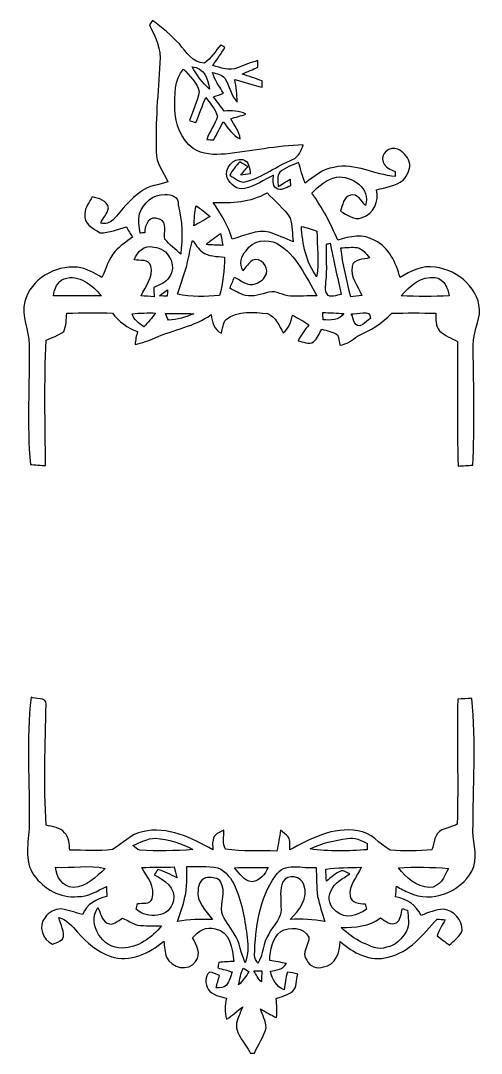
# Model space of a CAD drawing. Header units: centimetres. Extents: x -14.6 to 15.2, y -14.6 to 13.6.
# Drawn here: x -14.61 to -3.61, y -13.18 to 11.47 of the extents above; entities that cross this region are included whole.
import ezdxf

# ---------------------------------------------------------------- set-up
doc = ezdxf.new("R2010")
doc.units = ezdxf.units.CM
doc.header["$MEASUREMENT"] = 0
doc.layers.add('Layer 1', color=7, linetype='Continuous')

msp = doc.modelspace()

# ---------------------------------------------------------------- linework, layer by layer
at = {"layer": 'Layer 1', "color": 251}
for points, knots in [([(-11.46246, 11.47092), (-11.22609, 11.31252), (-11.01866, 11.11462), (-10.81758, 10.91459), (-10.81758, 10.91459), (-10.65812, 10.72656), (-10.49973, 10.45845), (-10.21891, 10.45704), (-10.21891, 10.45704), (-10.06404, 10.57769), (-9.95468, 10.74314), (-9.83086, 10.89307), (-9.83086, 10.89307), (-9.80652, 10.8772), (-9.75783, 10.8458), (-9.73349, 10.82993), (-9.73349, 10.82993), (-9.82169, 10.68141), (-9.9247, 10.54276), (-10.02242, 10.40059), (-10.02242, 10.40059), (-9.83333, 10.34838), (-9.62237, 10.2676), (-9.42763, 10.34486), (-9.42763, 10.34486), (-9.26888, 10.40518), (-9.11401, 10.47644), (-8.94786, 10.51595), (-8.94786, 10.51595), (-8.94644, 10.46304), (-8.94539, 10.41012), (-8.94398, 10.3572), (-8.94398, 10.3572), (-9.06921, 10.30605), (-9.19339, 10.25243), (-9.31651, 10.19704), (-9.31651, 10.19704), (-9.15741, 10.14342), (-8.99866, 10.08733), (-8.83991, 10.03159), (-8.83991, 10.03159), (-8.83955, 9.98185), (-8.83955, 9.93211), (-8.8392, 9.88236), (-8.8392, 9.88236), (-9.05863, 9.93599), (-9.27559, 9.99807), (-9.49113, 10.06475), (-9.49113, 10.06475), (-9.46926, 9.88624), (-9.44316, 9.70809), (-9.43504, 9.52817), (-9.43504, 9.52817), (-9.59803, 9.67952), (-9.61496, 9.91694), (-9.73384, 10.09615), (-9.73384, 10.09615), (-9.80087, 10.19034), (-9.9247, 10.20374), (-10.02665, 10.23373), (-10.02665, 10.23373), (-9.97585, 10.05099), (-9.86084, 9.89859), (-9.76418, 9.73808), (-9.76418, 9.73808), (-9.84179, 9.70492), (-9.92364, 9.68199), (-10.00266, 9.65376), (-10.00266, 9.65376), (-9.91905, 9.53982), (-9.83439, 9.42657), (-9.75078, 9.31227), (-9.75078, 9.31227), (-9.57509, 9.31862), (-9.38706, 9.33168), (-9.22902, 9.2389), (-9.22902, 9.2389), (-9.34861, 9.19797), (-9.47032, 9.16446), (-9.59203, 9.12989), (-9.59203, 9.12989), (-9.50666, 8.97361), (-9.38953, 8.82826), (-9.36343, 8.64658), (-9.36343, 8.64658), (-9.54299, 8.7316), (-9.64847, 8.90693), (-9.77477, 9.05228), (-9.77477, 9.05228), (-9.85167, 8.91081), (-9.9247, 8.76759), (-9.99843, 8.62471), (-9.99843, 8.62471), (-10.05381, 8.62753), (-10.1092, 8.63036), (-10.16459, 8.63318), (-10.16459, 8.63318), (-10.10073, 8.82826), (-9.96139, 8.99089), (-9.90741, 9.18774), (-9.90741, 9.18774), (-9.95504, 9.36061), (-10.0898, 9.49254), (-10.18716, 9.6393), (-10.18716, 9.6393), (-10.26971, 9.44069), (-10.34203, 9.23819), (-10.42458, 9.03993), (-10.42458, 9.03993), (-10.47574, 9.05475), (-10.52689, 9.06992), (-10.57769, 9.08473), (-10.57769, 9.08473), (-10.50184, 9.31827), (-10.38825, 9.54229), (-10.3445, 9.78394), (-10.3445, 9.78394), (-10.3946, 9.99702), (-10.58016, 10.15189), (-10.71633, 10.31557), (-10.71633, 10.31557), (-10.94881, 10.06087), (-10.92306, 9.68551), (-10.92235, 9.36519), (-10.92235, 9.36519), (-10.92694, 9.00853), (-10.77454, 8.63988), (-10.48844, 8.41939), (-10.48844, 8.41939), (-10.27007, 8.26629), (-9.98044, 8.2677), (-9.72538, 8.2871), (-9.72538, 8.2871), (-9.10519, 8.35448), (-8.49207, 8.48995), (-7.86659, 8.50406), (-7.86659, 8.50406), (-7.90504, 8.36577), (-7.97666, 8.21972), (-8.11459, 8.15763), (-8.11459, 8.15763), (-8.49595, 8.00806), (-8.82403, 7.73889), (-9.22232, 7.63023), (-9.22232, 7.63023), (-9.37366, 7.57379), (-9.49325, 7.72195), (-9.61672, 7.78087), (-9.61672, 7.78087), (-9.55075, 7.8994), (-9.46856, 8.00806), (-9.37295, 8.10472), (-9.37295, 8.10472), (-9.31157, 8.06309), (-9.24983, 8.02146), (-9.18774, 7.98019), (-9.18774, 7.98019), (-9.24348, 7.91598), (-9.29958, 7.85177), (-9.35143, 7.78439), (-9.35143, 7.78439), (-9.27629, 7.79392), (-9.2015, 7.8045), (-9.12636, 7.81544), (-9.12636, 7.81544), (-9.14047, 7.94385), (-9.15388, 8.12024), (-9.30698, 8.15657), (-9.30698, 8.15657), (-9.53629, 8.20279), (-9.75607, 7.94314), (-9.67352, 7.71913), (-9.67352, 7.71913), (-9.59944, 7.5692), (-9.44845, 7.41468), (-9.26042, 7.46795), (-9.26042, 7.46795), (-9.01065, 7.51276), (-8.79687, 7.67009), (-8.57568, 7.78369), (-8.57568, 7.78369), (-8.56686, 7.68032), (-8.6106, 7.54062), (-8.50971, 7.47007), (-8.50971, 7.47007), (-8.39858, 7.39175), (-8.27299, 7.48947), (-8.16504, 7.52651), (-8.16504, 7.52651), (-8.16857, 7.58084), (-8.1721, 7.63482), (-8.17527, 7.68879), (-8.17527, 7.68879), (-8.27088, 7.62917), (-8.36366, 7.56461), (-8.46173, 7.50923), (-8.46173, 7.50923), (-8.46526, 7.62388), (-8.49242, 7.75688), (-8.4201, 7.85601), (-8.4201, 7.85601), (-8.28816, 7.96008), (-8.12906, 8.02675), (-7.97278, 8.08672), (-7.97278, 8.08672), (-7.92374, 7.92268), (-7.87859, 7.75652), (-7.82003, 7.59531), (-7.82003, 7.59531), (-7.60659, 7.74665), (-7.39634, 7.93327), (-7.12823, 7.96996), (-7.12823, 7.96996), (-6.62164, 8.08531), (-6.16056, 7.78581), (-5.66491, 7.75335), (-5.66491, 7.75335), (-5.66561, 7.78334), (-5.66702, 7.8426), (-5.66773, 7.87224), (-5.66773, 7.87224), (-5.77779, 7.92162), (-5.91644, 7.96114), (-5.95101, 8.09378), (-5.95101, 8.09378), (-6.05049, 8.29063), (-5.78379, 8.48395), (-5.60211, 8.40387), (-5.60211, 8.40387), (-5.48005, 8.34355), (-5.37386, 8.23419), (-5.33435, 8.10154), (-5.33435, 8.10154), (-5.28179, 7.94385), (-5.3848, 7.78334), (-5.47511, 7.66233), (-5.47511, 7.66233), (-5.6582, 7.52122), (-5.89456, 7.49794), (-6.11011, 7.43338), (-6.11011, 7.43338), (-6.05084, 7.16668), (-6.18067, 6.85588), (-6.45407, 6.77263), (-6.45407, 6.77263), (-6.65304, 6.69255), (-6.81637, 6.8393), (-6.97477, 6.9275), (-6.97477, 6.9275), (-6.91938, 7.05414), (-6.90774, 7.27216), (-6.73488, 7.30462), (-6.73488, 7.30462), (-6.56625, 7.35612), (-6.477, 7.15821), (-6.37822, 7.06049), (-6.37822, 7.06049), (-6.23394, 7.4616), (-6.70948, 7.7791), (-7.06896, 7.73642), (-7.06896, 7.73642), (-7.30356, 7.68456), (-7.49229, 7.52193), (-7.65634, 7.35542), (-7.65634, 7.35542), (-7.40728, 7.00617), (-7.20619, 6.62587), (-7.03827, 6.23182), (-7.03827, 6.23182), (-6.75499, 6.32425), (-6.42514, 6.38951), (-6.15738, 6.223), (-6.15738, 6.223), (-5.80743, 6.05931), (-5.65185, 5.68713), (-5.54955, 5.33964), (-5.54955, 5.33964), (-5.29414, 5.49028), (-5.02144, 5.64233), (-4.70958, 5.58765), (-4.70958, 5.58765), (-4.16454, 5.51639), (-3.61209, 5.0546), (-3.65901, 4.46511), (-3.65901, 4.46511), (-3.71299, 4.18888), (-3.81953, 3.91724), (-3.80541, 3.63079), (-3.80541, 3.63079), (-3.7973, 2.70792), (-3.7652, 1.78364), (-3.81847, 0.86148), (-3.81847, 0.86148), (-3.93453, 0.85478), (-4.05095, 0.84878), (-4.16736, 0.84102), (-4.16736, 0.84102), (-4.19594, 1.83303), (-4.1716, 2.82504), (-4.18289, 3.81706), (-4.18289, 3.81706), (-4.33282, 3.8862), (-4.48345, 3.96169), (-4.61081, 4.06753), (-4.61081, 4.06753), (-4.70464, 4.18465), (-4.69583, 4.34446), (-4.70041, 4.48628), (-4.70041, 4.48628), (-5.05001, 4.49721), (-5.39926, 4.49721), (-5.74851, 4.48804), (-5.74851, 4.48804), (-5.98099, 4.25132), (-6.26075, 4.07), (-6.56625, 3.94335), (-6.56625, 3.94335), (-6.69149, 3.84387), (-6.82202, 3.74333), (-6.98747, 3.72816), (-6.98747, 3.72816), (-7.00546, 3.80859), (-7.01181, 3.89255), (-7.04391, 3.96875), (-7.04391, 3.96875), (-7.15574, 4.0453), (-7.29403, 4.06823), (-7.42139, 4.10845), (-7.42139, 4.10845), (-7.48206, 4.00544), (-7.52616, 3.88726), (-7.61683, 3.80577), (-7.61683, 3.80577), (-7.72866, 3.72639), (-7.8673, 3.81176), (-7.98513, 3.83152), (-7.98513, 3.83152), (-7.91104, 3.96593), (-7.81861, 4.08869), (-7.72971, 4.21323), (-7.72971, 4.21323), (-7.85848, 4.29295), (-7.98513, 4.3748), (-8.12094, 4.44183), (-8.12094, 4.44183), (-8.14246, 4.27778), (-8.21373, 4.12362), (-8.34108, 4.01779), (-8.34108, 4.01779), (-8.43739, 4.18606), (-8.51359, 4.40796), (-8.71255, 4.47887), (-8.71255, 4.47887), (-9.04064, 4.51167), (-9.42622, 4.56036), (-9.70386, 4.34199), (-9.70386, 4.34199), (-9.78182, 4.24991), (-9.78182, 4.11939), (-9.81675, 4.00861), (-9.81675, 4.00861), (-9.98008, 4.10069), (-10.04782, 4.27496), (-10.05734, 4.45699), (-10.05734, 4.45699), (-10.45598, 4.16983), (-10.95234, 4.09857), (-11.39366, 3.90243), (-11.39366, 3.90243), (-11.54359, 3.82517), (-11.7094, 3.78742), (-11.87168, 3.74509), (-11.87168, 3.74509), (-11.86956, 3.84916), (-11.84451, 3.95041), (-11.81559, 4.04954), (-11.81559, 4.04954), (-12.05336, 4.13879), (-12.26256, 4.28731), (-12.4139, 4.49157), (-12.4139, 4.49157), (-12.77726, 4.49792), (-13.14097, 4.49792), (-13.50469, 4.48804), (-13.50469, 4.48804), (-13.51915, 4.34128), (-13.50963, 4.18606), (-13.57877, 4.0513), (-13.57877, 4.0513), (-13.70189, 3.95499), (-13.85323, 3.90878), (-13.99469, 3.84669), (-13.99469, 3.84669), (-14.04761, 2.84903), (-14.01868, 1.84926), (-14.01304, 0.8509), (-14.01304, 0.8509), (-14.10335, 0.8576), (-14.28397, 0.87136), (-14.37428, 0.87806), (-14.37428, 0.87806), (-14.46283, 1.82668), (-14.3891, 2.78483), (-14.40321, 3.73698), (-14.40321, 3.73698), (-14.39933, 4.08552), (-14.60535, 4.41643), (-14.50481, 4.7685), (-14.50481, 4.7685), (-14.36617, 5.30331), (-13.78232, 5.63139), (-13.25139, 5.58624), (-13.25139, 5.58624), (-13.03479, 5.56189), (-12.84817, 5.44689), (-12.66613, 5.33682), (-12.66613, 5.33682), (-12.57018, 5.55096), (-12.50174, 5.78273), (-12.35357, 5.96829), (-12.35357, 5.96829), (-12.22834, 6.09494), (-12.07911, 6.19407), (-11.93835, 6.30202), (-11.93835, 6.30202), (-11.98598, 6.38457), (-12.03431, 6.46677), (-12.08405, 6.54791), (-12.08405, 6.54791), (-12.28937, 6.48652), (-12.49433, 6.41315), (-12.71023, 6.40433), (-12.71023, 6.40433), (-12.87392, 6.50381), (-13.11451, 6.62517), (-13.07183, 6.86329), (-13.07183, 6.86329), (-13.07747, 7.01569), (-12.95894, 7.13387), (-12.89756, 7.26334), (-12.89756, 7.26334), (-12.75115, 7.23371), (-12.53631, 7.18079), (-12.51126, 6.99982), (-12.51126, 6.99982), (-12.53173, 6.86364), (-12.64567, 6.76628), (-12.69436, 6.64034), (-12.69436, 6.64034), (-12.58852, 6.60576), (-12.47493, 6.63857), (-12.40014, 6.71936), (-12.40014, 6.71936), (-12.18353, 6.94937), (-11.99938, 7.21748), (-11.72986, 7.39069), (-11.72986, 7.39069), (-11.54924, 7.54697), (-11.30053, 7.53957), (-11.09063, 7.62776), (-11.09063, 7.62776), (-11.19646, 7.86095), (-11.3859, 8.07014), (-11.36968, 8.34319), (-11.36968, 8.34319), (-11.39613, 9.05051), (-11.32487, 9.75642), (-11.28289, 10.46198), (-11.28289, 10.46198), (-11.24268, 10.78583), (-11.39578, 11.08639), (-11.53089, 11.37003), (-11.53089, 11.37003), (-11.51396, 11.39507), (-11.47939, 11.44552), (-11.46246, 11.47092), (-11.46246, 11.47092), (-11.46246, 11.47092), (-11.46246, 11.47092), (-11.46246, 11.47092)], [0, 0, 0, 0, 0.00826446, 0.00826446, 0.00826446, 0.00826446, 0.01652893, 0.01652893, 0.01652893, 0.01652893, 0.02479339, 0.02479339, 0.02479339, 0.02479339, 0.03305785, 0.03305785, 0.03305785, 0.03305785, 0.04132231, 0.04132231, 0.04132231, 0.04132231, 0.04958678, 0.04958678, 0.04958678, 0.04958678, 0.05785124, 0.05785124, 0.05785124, 0.05785124, 0.0661157, 0.0661157, 0.0661157, 0.0661157, 0.07438017, 0.07438017, 0.07438017, 0.07438017, 0.08264463, 0.08264463, 0.08264463, 0.08264463, 0.09090909, 0.09090909, 0.09090909, 0.09090909, 0.09917355, 0.09917355, 0.09917355, 0.09917355, 0.10743802, 0.10743802, 0.10743802, 0.10743802, 0.11570248, 0.11570248, 0.11570248, 0.11570248, 0.12396694, 0.12396694, 0.12396694, 0.12396694, 0.1322314, 0.1322314, 0.1322314, 0.1322314, 0.14049587, 0.14049587, 0.14049587, 0.14049587, 0.14876033, 0.14876033, 0.14876033, 0.14876033, 0.15702479, 0.15702479, 0.15702479, 0.15702479, 0.16528926, 0.16528926, 0.16528926, 0.16528926, 0.17355372, 0.17355372, 0.17355372, 0.17355372, 0.18181818, 0.18181818, 0.18181818, 0.18181818, 0.19008264, 0.19008264, 0.19008264, 0.19008264, 0.19834711, 0.19834711, 0.19834711, 0.19834711, 0.20661157, 0.20661157, 0.20661157, 0.20661157, 0.21487603, 0.21487603, 0.21487603, 0.21487603, 0.2231405, 0.2231405, 0.2231405, 0.2231405, 0.23140496, 0.23140496, 0.23140496, 0.23140496, 0.23966942, 0.23966942, 0.23966942, 0.23966942, 0.24793388, 0.24793388, 0.24793388, 0.24793388, 0.25619835, 0.25619835, 0.25619835, 0.25619835, 0.26446281, 0.26446281, 0.26446281, 0.26446281, 0.27272727, 0.27272727, 0.27272727, 0.27272727, 0.28099174, 0.28099174, 0.28099174, 0.28099174, 0.2892562, 0.2892562, 0.2892562, 0.2892562, 0.29752066, 0.29752066, 0.29752066, 0.29752066, 0.30578512, 0.30578512, 0.30578512, 0.30578512, 0.31404959, 0.31404959, 0.31404959, 0.31404959, 0.32231405, 0.32231405, 0.32231405, 0.32231405, 0.33057851, 0.33057851, 0.33057851, 0.33057851, 0.33884298, 0.33884298, 0.33884298, 0.33884298, 0.34710744, 0.34710744, 0.34710744, 0.34710744, 0.3553719, 0.3553719, 0.3553719, 0.3553719, 0.36363636, 0.36363636, 0.36363636, 0.36363636, 0.37190083, 0.37190083, 0.37190083, 0.37190083, 0.38016529, 0.38016529, 0.38016529, 0.38016529, 0.38842975, 0.38842975, 0.38842975, 0.38842975, 0.39669421, 0.39669421, 0.39669421, 0.39669421, 0.40495868, 0.40495868, 0.40495868, 0.40495868, 0.41322314, 0.41322314, 0.41322314, 0.41322314, 0.4214876, 0.4214876, 0.4214876, 0.4214876, 0.42975207, 0.42975207, 0.42975207, 0.42975207, 0.43801653, 0.43801653, 0.43801653, 0.43801653, 0.44628099, 0.44628099, 0.44628099, 0.44628099, 0.45454545, 0.45454545, 0.45454545, 0.45454545, 0.46280992, 0.46280992, 0.46280992, 0.46280992, 0.47107438, 0.47107438, 0.47107438, 0.47107438, 0.47933884, 0.47933884, 0.47933884, 0.47933884, 0.48760331, 0.48760331, 0.48760331, 0.48760331, 0.49586777, 0.49586777, 0.49586777, 0.49586777, 0.50413223, 0.50413223, 0.50413223, 0.50413223, 0.51239669, 0.51239669, 0.51239669, 0.51239669, 0.52066116, 0.52066116, 0.52066116, 0.52066116, 0.52892562, 0.52892562, 0.52892562, 0.52892562, 0.53719008, 0.53719008, 0.53719008, 0.53719008, 0.54545455, 0.54545455, 0.54545455, 0.54545455, 0.55371901, 0.55371901, 0.55371901, 0.55371901, 0.56198347, 0.56198347, 0.56198347, 0.56198347, 0.57024793, 0.57024793, 0.57024793, 0.57024793, 0.5785124, 0.5785124, 0.5785124, 0.5785124, 0.58677686, 0.58677686, 0.58677686, 0.58677686, 0.59504132, 0.59504132, 0.59504132, 0.59504132, 0.60330579, 0.60330579, 0.60330579, 0.60330579, 0.61157025, 0.61157025, 0.61157025, 0.61157025, 0.61983471, 0.61983471, 0.61983471, 0.61983471, 0.62809917, 0.62809917, 0.62809917, 0.62809917, 0.63636364, 0.63636364, 0.63636364, 0.63636364, 0.6446281, 0.6446281, 0.6446281, 0.6446281, 0.65289256, 0.65289256, 0.65289256, 0.65289256, 0.66115702, 0.66115702, 0.66115702, 0.66115702, 0.66942149, 0.66942149, 0.66942149, 0.66942149, 0.67768595, 0.67768595, 0.67768595, 0.67768595, 0.68595041, 0.68595041, 0.68595041, 0.68595041, 0.69421488, 0.69421488, 0.69421488, 0.69421488, 0.70247934, 0.70247934, 0.70247934, 0.70247934, 0.7107438, 0.7107438, 0.7107438, 0.7107438, 0.71900826, 0.71900826, 0.71900826, 0.71900826, 0.72727273, 0.72727273, 0.72727273, 0.72727273, 0.73553719, 0.73553719, 0.73553719, 0.73553719, 0.74380165, 0.74380165, 0.74380165, 0.74380165, 0.75206612, 0.75206612, 0.75206612, 0.75206612, 0.76033058, 0.76033058, 0.76033058, 0.76033058, 0.76859504, 0.76859504, 0.76859504, 0.76859504, 0.7768595, 0.7768595, 0.7768595, 0.7768595, 0.78512397, 0.78512397, 0.78512397, 0.78512397, 0.79338843, 0.79338843, 0.79338843, 0.79338843, 0.80165289, 0.80165289, 0.80165289, 0.80165289, 0.80991736, 0.80991736, 0.80991736, 0.80991736, 0.81818182, 0.81818182, 0.81818182, 0.81818182, 0.82644628, 0.82644628, 0.82644628, 0.82644628, 0.83471074, 0.83471074, 0.83471074, 0.83471074, 0.84297521, 0.84297521, 0.84297521, 0.84297521, 0.85123967, 0.85123967, 0.85123967, 0.85123967, 0.85950413, 0.85950413, 0.85950413, 0.85950413, 0.8677686, 0.8677686, 0.8677686, 0.8677686, 0.87603306, 0.87603306, 0.87603306, 0.87603306, 0.88429752, 0.88429752, 0.88429752, 0.88429752, 0.89256198, 0.89256198, 0.89256198, 0.89256198, 0.90082645, 0.90082645, 0.90082645, 0.90082645, 0.90909091, 0.90909091, 0.90909091, 0.90909091, 0.91735537, 0.91735537, 0.91735537, 0.91735537, 0.92561983, 0.92561983, 0.92561983, 0.92561983, 0.9338843, 0.9338843, 0.9338843, 0.9338843, 0.94214876, 0.94214876, 0.94214876, 0.94214876, 0.95041322, 0.95041322, 0.95041322, 0.95041322, 0.95867769, 0.95867769, 0.95867769, 0.95867769, 0.96694215, 0.96694215, 0.96694215, 0.96694215, 0.97520661, 0.97520661, 0.97520661, 0.97520661, 0.98347107, 0.98347107, 0.98347107, 0.98347107, 1, 1, 1, 1]), ([(-10.51384, 10.36884), (-10.40483, 10.17199), (-10.26724, 9.9889), (-10.09897, 9.83862), (-10.09897, 9.83862), (-10.12437, 10.08062), (-10.23303, 10.35826), (-10.51384, 10.36884), (-10.51384, 10.36884), (-10.51384, 10.36884), (-10.51384, 10.36884), (-10.51384, 10.36884)], [0, 0, 0, 0, 0.25, 0.25, 0.25, 0.25, 0.5, 0.5, 0.5, 0.5, 1, 1, 1, 1]), ([(-11.76549, 6.86188), (-11.81594, 6.70877), (-11.7729, 6.55144), (-11.75068, 6.39798), (-11.75068, 6.39798), (-11.72386, 6.40045), (-11.67059, 6.40609), (-11.64414, 6.40856), (-11.64414, 6.40856), (-11.64625, 6.60012), (-11.53372, 6.84459), (-11.29418, 6.73453), (-11.29418, 6.73453), (-11.08357, 6.66291), (-11.20669, 6.41597), (-11.16401, 6.25299), (-11.16401, 6.25299), (-11.05147, 6.11964), (-10.90965, 6.01521), (-10.78442, 5.89386), (-10.78442, 5.89386), (-10.7442, 6.28756), (-10.74279, 6.68972), (-10.84651, 7.07461), (-10.84651, 7.07461), (-10.82216, 7.26475), (-11.01654, 7.3339), (-11.16401, 7.32014), (-11.16401, 7.32014), (-11.44411, 7.33637), (-11.68471, 7.11447), (-11.76549, 6.86188), (-11.76549, 6.86188), (-11.76549, 6.86188), (-11.76549, 6.86188), (-11.76549, 6.86188)], [0, 0, 0, 0, 0.1, 0.1, 0.1, 0.1, 0.2, 0.2, 0.2, 0.2, 0.3, 0.3, 0.3, 0.3, 0.4, 0.4, 0.4, 0.4, 0.5, 0.5, 0.5, 0.5, 0.6, 0.6, 0.6, 0.6, 0.7, 0.7, 0.7, 0.7, 0.8, 0.8, 0.8, 0.8, 1, 1, 1, 1]), ([(-10.0143, 7.12752), (-9.82416, 6.85729), (-9.64847, 6.57578), (-9.55675, 6.25475), (-9.55675, 6.25475), (-9.26641, 6.33412), (-8.98349, 6.49358), (-8.67304, 6.41914), (-8.67304, 6.41914), (-8.4776, 6.36058), (-8.29275, 6.27345), (-8.10472, 6.19584), (-8.10472, 6.19584), (-8.11742, 6.38457), (-8.12941, 6.57613), (-8.17104, 6.75957), (-8.17104, 6.75957), (-8.31744, 6.99135), (-8.5411, 7.1628), (-8.72666, 7.36177), (-8.72666, 7.36177), (-9.11296, 7.13281), (-9.57721, 7.12399), (-10.0143, 7.12752), (-10.0143, 7.12752), (-10.0143, 7.12752), (-10.0143, 7.12752), (-10.0143, 7.12752)], [0, 0, 0, 0, 0.125, 0.125, 0.125, 0.125, 0.25, 0.25, 0.25, 0.25, 0.375, 0.375, 0.375, 0.375, 0.5, 0.5, 0.5, 0.5, 0.625, 0.625, 0.625, 0.625, 0.75, 0.75, 0.75, 0.75, 1, 1, 1, 1]), ([(-10.47186, 6.57049), (-10.34274, 6.64633), (-10.21292, 6.72112), (-10.08415, 6.79767), (-10.08415, 6.79767), (-10.19246, 6.88763), (-10.30605, 6.97265), (-10.42035, 7.0545), (-10.42035, 7.0545), (-10.4588, 6.89645), (-10.45386, 6.73206), (-10.47186, 6.57049), (-10.47186, 6.57049), (-10.47186, 6.57049), (-10.47186, 6.57049), (-10.47186, 6.57049)], [0, 0, 0, 0, 0.2, 0.2, 0.2, 0.2, 0.4, 0.4, 0.4, 0.4, 0.6, 0.6, 0.6, 0.6, 1, 1, 1, 1]), ([(-7.90575, 6.56026), (-7.88176, 6.14257), (-7.79251, 5.70406), (-7.54239, 5.35975), (-7.54239, 5.35975), (-7.48206, 5.71888), (-7.53004, 6.08365), (-7.53569, 6.44454), (-7.53569, 6.44454), (-7.65669, 6.49005), (-7.77981, 6.53062), (-7.90575, 6.56026), (-7.90575, 6.56026), (-7.90575, 6.56026), (-7.90575, 6.56026), (-7.90575, 6.56026)], [0, 0, 0, 0, 0.2, 0.2, 0.2, 0.2, 0.4, 0.4, 0.4, 0.4, 0.6, 0.6, 0.6, 0.6, 1, 1, 1, 1]), ([(-10.62038, 5.71782), (-10.67364, 5.45183), (-10.78936, 5.20453), (-10.86379, 4.94453), (-10.86379, 4.94453), (-10.53571, 4.86692), (-10.19351, 4.88632), (-9.85943, 4.91173), (-9.85943, 4.91173), (-9.78006, 5.20841), (-9.73914, 5.51462), (-9.74478, 5.8226), (-9.74478, 5.8226), (-9.92505, 5.84835), (-10.12119, 5.84129), (-10.27571, 5.95277), (-10.27571, 5.95277), (-10.37096, 6.02615), (-10.4334, 6.13022), (-10.50114, 6.22723), (-10.50114, 6.22723), (-10.55829, 6.06178), (-10.5791, 5.88751), (-10.62038, 5.71782), (-10.62038, 5.71782), (-10.62038, 5.71782), (-10.62038, 5.71782), (-10.62038, 5.71782)], [0, 0, 0, 0, 0.125, 0.125, 0.125, 0.125, 0.25, 0.25, 0.25, 0.25, 0.375, 0.375, 0.375, 0.375, 0.5, 0.5, 0.5, 0.5, 0.625, 0.625, 0.625, 0.625, 0.75, 0.75, 0.75, 0.75, 1, 1, 1, 1]), ([(-10.17693, 6.12916), (-10.0457, 6.11434), (-9.91341, 6.11188), (-9.78112, 6.10835), (-9.78112, 6.10835), (-9.7984, 6.20148), (-9.81745, 6.29426), (-9.83686, 6.38704), (-9.83686, 6.38704), (-9.9568, 6.31014), (-10.07604, 6.23041), (-10.17693, 6.12916), (-10.17693, 6.12916), (-10.17693, 6.12916), (-10.17693, 6.12916), (-10.17693, 6.12916)], [0, 0, 0, 0, 0.2, 0.2, 0.2, 0.2, 0.4, 0.4, 0.4, 0.4, 0.6, 0.6, 0.6, 0.6, 1, 1, 1, 1]), ([(-9.22373, 5.97853), (-9.36343, 5.85294), (-9.37613, 5.66314), (-9.30734, 5.50016), (-9.30734, 5.50016), (-9.23008, 5.58729), (-9.16658, 5.69031), (-9.06851, 5.75663), (-9.06851, 5.75663), (-8.8713, 5.82366), (-8.69527, 5.61164), (-8.74183, 5.42713), (-8.74183, 5.42713), (-8.78381, 5.31213), (-8.88965, 5.22499), (-9.00606, 5.19077), (-9.00606, 5.19077), (-9.18774, 5.12304), (-9.34755, 5.27403), (-9.50454, 5.34529), (-9.50454, 5.34529), (-9.54123, 5.25921), (-9.57792, 5.17349), (-9.61566, 5.08811), (-9.61566, 5.08811), (-9.49431, 5.02532), (-9.37507, 4.95476), (-9.24384, 4.91349), (-9.24384, 4.91349), (-9.05298, 4.86939), (-8.86284, 4.94101), (-8.68221, 4.99463), (-8.68221, 4.99463), (-8.49983, 5.02955), (-8.34425, 4.90255), (-8.16681, 4.89726), (-8.16681, 4.89726), (-7.95761, 4.89338), (-7.74771, 4.90255), (-7.53851, 4.90538), (-7.53851, 4.90538), (-7.8038, 5.35376), (-8.01758, 5.87481), (-8.48572, 6.15456), (-8.48572, 6.15456), (-8.73054, 6.26851), (-9.07874, 6.23288), (-9.22373, 5.97853), (-9.22373, 5.97853), (-9.22373, 5.97853), (-9.22373, 5.97853), (-9.22373, 5.97853)], [0, 0, 0, 0, 0.07142857, 0.07142857, 0.07142857, 0.07142857, 0.14285714, 0.14285714, 0.14285714, 0.14285714, 0.21428571, 0.21428571, 0.21428571, 0.21428571, 0.28571429, 0.28571429, 0.28571429, 0.28571429, 0.35714286, 0.35714286, 0.35714286, 0.35714286, 0.42857143, 0.42857143, 0.42857143, 0.42857143, 0.5, 0.5, 0.5, 0.5, 0.57142857, 0.57142857, 0.57142857, 0.57142857, 0.64285714, 0.64285714, 0.64285714, 0.64285714, 0.71428571, 0.71428571, 0.71428571, 0.71428571, 0.78571429, 0.78571429, 0.78571429, 0.78571429, 0.85714286, 0.85714286, 0.85714286, 0.85714286, 1, 1, 1, 1]), ([(-11.89778, 5.76192), (-11.75632, 5.74005), (-11.55383, 5.78379), (-11.49562, 5.61446), (-11.49562, 5.61446), (-11.43212, 5.34776), (-11.62932, 5.13009), (-11.73339, 4.90467), (-11.73339, 4.90467), (-11.62826, 4.89373), (-11.52384, 4.88879), (-11.41801, 4.87962), (-11.41801, 4.87962), (-11.42189, 4.95406), (-11.42577, 5.02849), (-11.42929, 5.10223), (-11.42929, 5.10223), (-11.29736, 5.16573), (-11.13825, 5.20947), (-11.06029, 5.34529), (-11.06029, 5.34529), (-10.85921, 5.62292), (-11.09133, 6.05755), (-11.42683, 6.06637), (-11.42683, 6.06637), (-11.65154, 6.1281), (-11.83287, 5.95877), (-11.89778, 5.76192), (-11.89778, 5.76192), (-11.89778, 5.76192), (-11.89778, 5.76192), (-11.89778, 5.76192)], [0, 0, 0, 0, 0.11111111, 0.11111111, 0.11111111, 0.11111111, 0.22222222, 0.22222222, 0.22222222, 0.22222222, 0.33333333, 0.33333333, 0.33333333, 0.33333333, 0.44444444, 0.44444444, 0.44444444, 0.44444444, 0.55555556, 0.55555556, 0.55555556, 0.55555556, 0.66666667, 0.66666667, 0.66666667, 0.66666667, 0.77777778, 0.77777778, 0.77777778, 0.77777778, 1, 1, 1, 1]), ([(-7.31026, 6.13798), (-7.31308, 5.83812), (-7.28592, 5.53649), (-7.31979, 5.23699), (-7.31979, 5.23699), (-7.31591, 5.1495), (-7.36, 5.02885), (-7.29439, 4.94877), (-7.29439, 4.94877), (-7.22207, 4.8327), (-7.06861, 4.93148), (-6.95643, 4.93466), (-6.95643, 4.93466), (-7.0425, 5.34282), (-7.14022, 5.74851), (-7.22171, 6.15738), (-7.22171, 6.15738), (-7.24394, 6.15244), (-7.28839, 6.14292), (-7.31026, 6.13798), (-7.31026, 6.13798), (-7.31026, 6.13798), (-7.31026, 6.13798), (-7.31026, 6.13798)], [0, 0, 0, 0, 0.14285714, 0.14285714, 0.14285714, 0.14285714, 0.28571429, 0.28571429, 0.28571429, 0.28571429, 0.42857143, 0.42857143, 0.42857143, 0.42857143, 0.57142857, 0.57142857, 0.57142857, 0.57142857, 0.71428571, 0.71428571, 0.71428571, 0.71428571, 1, 1, 1, 1]), ([(-6.96348, 6.04555), (-6.91938, 5.6515), (-6.82449, 5.26556), (-6.72783, 4.88174), (-6.72783, 4.88174), (-6.66221, 4.8895), (-6.53098, 4.90502), (-6.46501, 4.91278), (-6.46501, 4.91278), (-6.55391, 5.13927), (-6.74546, 5.34564), (-6.69819, 5.60352), (-6.69819, 5.60352), (-6.66009, 5.7912), (-6.41491, 5.76933), (-6.28015, 5.81131), (-6.28015, 5.81131), (-6.36023, 5.90938), (-6.44172, 6.02721), (-6.57472, 6.05296), (-6.57472, 6.05296), (-6.70384, 6.07236), (-6.83472, 6.05437), (-6.96348, 6.04555), (-6.96348, 6.04555), (-6.96348, 6.04555), (-6.96348, 6.04555), (-6.96348, 6.04555)], [0, 0, 0, 0, 0.125, 0.125, 0.125, 0.125, 0.25, 0.25, 0.25, 0.25, 0.375, 0.375, 0.375, 0.375, 0.5, 0.5, 0.5, 0.5, 0.625, 0.625, 0.625, 0.625, 0.75, 0.75, 0.75, 0.75, 1, 1, 1, 1]), ([(-13.56501, 5.31001), (-13.73329, 5.24898), (-13.79714, 5.06871), (-13.82324, 4.90714), (-13.82324, 4.90714), (-13.44224, 4.9022), (-13.06089, 4.89867), (-12.67989, 4.90714), (-12.67989, 4.90714), (-12.89262, 5.15479), (-13.21435, 5.42996), (-13.56501, 5.31001), (-13.56501, 5.31001), (-13.56501, 5.31001), (-13.56501, 5.31001), (-13.56501, 5.31001)], [0, 0, 0, 0, 0.2, 0.2, 0.2, 0.2, 0.4, 0.4, 0.4, 0.4, 0.6, 0.6, 0.6, 0.6, 1, 1, 1, 1]), ([(-5.52379, 4.90538), (-5.14385, 4.88562), (-4.76285, 4.88491), (-4.38221, 4.90044), (-4.38221, 4.90044), (-4.39738, 5.09023), (-4.50956, 5.30507), (-4.71064, 5.34388), (-4.71064, 5.34388), (-5.04437, 5.37704), (-5.32271, 5.14421), (-5.52379, 4.90538), (-5.52379, 4.90538), (-5.52379, 4.90538), (-5.52379, 4.90538), (-5.52379, 4.90538)], [0, 0, 0, 0, 0.2, 0.2, 0.2, 0.2, 0.4, 0.4, 0.4, 0.4, 0.6, 0.6, 0.6, 0.6, 1, 1, 1, 1]), ([(-11.29383, 4.90291), (-11.23139, 4.89938), (-11.16894, 4.8955), (-11.10615, 4.89268), (-11.10615, 4.89268), (-11.10544, 4.94418), (-11.10474, 4.99533), (-11.10403, 5.04649), (-11.10403, 5.04649), (-11.16894, 5.00063), (-11.23244, 4.95335), (-11.29383, 4.90291), (-11.29383, 4.90291), (-11.29383, 4.90291), (-11.29383, 4.90291), (-11.29383, 4.90291)], [0, 0, 0, 0, 0.2, 0.2, 0.2, 0.2, 0.4, 0.4, 0.4, 0.4, 0.6, 0.6, 0.6, 0.6, 1, 1, 1, 1]), ([(-11.9447, 4.47746), (-11.90801, 4.33211), (-11.78066, 4.24392), (-11.6653, 4.16243), (-11.6653, 4.16243), (-11.56653, 4.26791), (-11.47057, 4.37691), (-11.38308, 4.49263), (-11.38308, 4.49263), (-11.57041, 4.49721), (-11.75808, 4.49157), (-11.9447, 4.47746), (-11.9447, 4.47746), (-11.9447, 4.47746), (-11.9447, 4.47746), (-11.9447, 4.47746)], [0, 0, 0, 0, 0.2, 0.2, 0.2, 0.2, 0.4, 0.4, 0.4, 0.4, 0.6, 0.6, 0.6, 0.6, 1, 1, 1, 1]), ([(-11.14919, 4.48098), (-11.12767, 4.42842), (-11.10721, 4.3748), (-11.07828, 4.32541), (-11.07828, 4.32541), (-10.8652, 4.32082), (-10.66765, 4.40443), (-10.4715, 4.47534), (-10.4715, 4.47534), (-10.69728, 4.48628), (-10.92341, 4.48733), (-11.14919, 4.48098), (-11.14919, 4.48098), (-11.14919, 4.48098), (-11.14919, 4.48098), (-11.14919, 4.48098)], [0, 0, 0, 0, 0.2, 0.2, 0.2, 0.2, 0.4, 0.4, 0.4, 0.4, 0.6, 0.6, 0.6, 0.6, 1, 1, 1, 1]), ([(-7.39069, 4.50638), (-7.39069, 4.44888), (-7.39069, 4.39138), (-7.39034, 4.33388), (-7.39034, 4.33388), (-7.2136, 4.31483), (-7.00299, 4.31341), (-6.89116, 4.47781), (-6.89116, 4.47781), (-7.05732, 4.49157), (-7.22454, 4.49792), (-7.39069, 4.50638), (-7.39069, 4.50638), (-7.39069, 4.50638), (-7.39069, 4.50638), (-7.39069, 4.50638)], [0, 0, 0, 0, 0.2, 0.2, 0.2, 0.2, 0.4, 0.4, 0.4, 0.4, 0.6, 0.6, 0.6, 0.6, 1, 1, 1, 1]), ([(-6.72112, 4.47393), (-6.6481, 4.38573), (-6.66256, 4.09152), (-6.44313, 4.2164), (-6.44313, 4.2164), (-6.39763, 4.25379), (-6.3059, 4.32823), (-6.26039, 4.36527), (-6.26039, 4.36527), (-6.24699, 4.60622), (-6.57613, 4.44888), (-6.72112, 4.47393)], [0, 0, 0, 0, 0.25, 0.25, 0.25, 0.25, 0.5, 0.5, 0.5, 0.5, 1, 1, 1, 1]), ([(-14.35841, -4.67819), (-14.26633, -4.72757), (-13.98517, -4.66231), (-13.99893, -4.84893), (-13.99893, -4.84893), (-14.02151, -5.80778), (-14.0522, -6.76981), (-13.99928, -7.72866), (-13.99928, -7.72866), (-13.84688, -7.77381), (-13.66379, -7.77804), (-13.55725, -7.91245), (-13.55725, -7.91245), (-13.45142, -8.02428), (-13.44401, -8.1855), (-13.43131, -8.33014), (-13.43131, -8.33014), (-13.09335, -8.32167), (-12.75151, -8.36154), (-12.41531, -8.30968), (-12.41531, -8.30968), (-12.16907, -8.17809), (-11.97998, -7.93926), (-11.69423, -7.88741), (-11.69423, -7.88741), (-11.09663, -7.74524), (-10.52477, -8.03063), (-10.02277, -8.32062), (-10.02277, -8.32062), (-10.01924, -8.21478), (-10.04076, -8.09943), (-9.98749, -8.00276), (-9.98749, -8.00276), (-9.93387, -7.92445), (-9.83933, -7.8927), (-9.75783, -7.85213), (-9.75783, -7.85213), (-9.74196, -7.99924), (-9.80758, -8.17386), (-9.71479, -8.30121), (-9.71479, -8.30121), (-9.31228, -8.36542), (-8.90023, -8.33402), (-8.49383, -8.34884), (-8.49383, -8.34884), (-8.45256, -8.18409), (-8.43421, -8.01546), (-8.40246, -7.84931), (-8.40246, -7.84931), (-8.33931, -7.8994), (-8.27687, -7.95055), (-8.21937, -8.00841), (-8.21937, -8.00841), (-8.16116, -8.10295), (-8.1848, -8.21761), (-8.17951, -8.32238), (-8.17951, -8.32238), (-7.68632, -8.04474), (-7.14798, -7.7664), (-6.5592, -7.86589), (-6.5592, -7.86589), (-6.23888, -7.88599), (-6.05296, -8.18832), (-5.78661, -8.32309), (-5.78661, -8.32309), (-5.45606, -8.36083), (-5.12198, -8.34743), (-4.79072, -8.32026), (-4.79072, -8.32026), (-4.73922, -8.15305), (-4.73251, -7.93009), (-4.55224, -7.84225), (-4.55224, -7.84225), (-4.43583, -7.78369), (-4.29719, -7.77804), (-4.18924, -7.70255), (-4.18924, -7.70255), (-4.15678, -6.71019), (-4.20017, -5.71712), (-4.17301, -4.72475), (-4.17301, -4.72475), (-4.06365, -4.71593), (-3.95182, -4.71135), (-3.8414, -4.70464), (-3.8414, -4.70464), (-3.73168, -5.76016), (-3.81459, -6.82449), (-3.81141, -7.88353), (-3.81141, -7.88353), (-3.80294, -8.19397), (-3.68088, -8.5344), (-3.84069, -8.82474), (-3.84069, -8.82474), (-4.11374, -9.33203), (-4.79743, -9.59661), (-5.33012, -9.3472), (-5.33012, -9.3472), (-5.43772, -9.30487), (-5.53508, -9.24207), (-5.63704, -9.18951), (-5.63704, -9.18951), (-5.6448, -9.27206), (-5.65185, -9.35567), (-5.6582, -9.44033), (-5.6582, -9.44033), (-5.39009, -9.48478), (-5.16467, -9.63471), (-5.05037, -9.88377), (-5.05037, -9.88377), (-4.87504, -9.81886), (-4.69724, -9.74196), (-4.50779, -9.73455), (-4.50779, -9.73455), (-4.27108, -9.77194), (-4.0513, -9.99243), (-4.07317, -10.24431), (-4.07317, -10.24431), (-4.12644, -10.3953), (-4.26226, -10.48879), (-4.37656, -10.59145), (-4.37656, -10.59145), (-4.47393, -10.51772), (-4.57165, -10.44399), (-4.66866, -10.37096), (-4.66866, -10.37096), (-4.61716, -10.23691), (-4.5466, -10.11237), (-4.47569, -9.9882), (-4.47569, -9.9882), (-4.52296, -9.98396), (-4.61716, -9.97514), (-4.66408, -9.97091), (-4.66408, -9.97091), (-4.99992, -10.3318), (-5.32871, -10.77524), (-5.83812, -10.88178), (-5.83812, -10.88178), (-6.25687, -11.00102), (-6.67491, -10.77807), (-6.98147, -10.50713), (-6.98147, -10.50713), (-6.97971, -10.75725), (-7.09366, -11.07581), (-7.37799, -11.11144), (-7.37799, -11.11144), (-7.53357, -11.17036), (-7.70996, -11.10051), (-7.7784, -10.95304), (-7.7784, -10.95304), (-7.92621, -10.77136), (-7.71313, -10.59004), (-7.72478, -10.40095), (-7.72478, -10.40095), (-7.85248, -10.16494), (-8.18409, -10.14624), (-8.39999, -10.26513), (-8.39999, -10.26513), (-8.60319, -10.43905), (-8.65188, -10.70892), (-8.66175, -10.96081), (-8.66175, -10.96081), (-8.52911, -10.98127), (-8.39541, -11.00384), (-8.26453, -11.03524), (-8.26453, -11.03524), (-8.3439, -11.17494), (-8.50265, -11.19434), (-8.64553, -11.21586), (-8.64553, -11.21586), (-8.60637, -11.4046), (-8.50653, -11.58663), (-8.31603, -11.65719), (-8.31603, -11.65719), (-8.2871, -11.51784), (-8.2864, -11.37214), (-8.23983, -11.23738), (-8.23983, -11.23738), (-8.15658, -11.24514), (-8.07508, -11.26666), (-7.9943, -11.28713), (-7.9943, -11.28713), (-8.02887, -11.41977), (-8.00629, -11.6011), (-8.1213, -11.70411), (-8.1213, -11.70411), (-8.23454, -11.78948), (-8.37918, -11.8177), (-8.50794, -11.86921), (-8.50794, -11.86921), (-8.49806, -12.0202), (-8.47831, -12.1726), (-8.50124, -12.32394), (-8.50124, -12.32394), (-8.63388, -12.26432), (-8.75806, -12.18847), (-8.88365, -12.11651), (-8.88365, -12.11651), (-8.84061, -12.26538), (-8.74571, -12.40508), (-8.74818, -12.56418), (-8.74818, -12.56418), (-8.79793, -12.78255), (-8.94715, -12.96247), (-9.02123, -13.17307), (-9.02123, -13.17307), (-9.04558, -13.17378), (-9.09426, -13.17554), (-9.1186, -13.17625), (-9.1186, -13.17625), (-9.24525, -12.9226), (-9.56239, -12.65237), (-9.42058, -12.34475), (-9.42058, -12.34475), (-9.38389, -12.24986), (-9.34438, -12.15637), (-9.30663, -12.06253), (-9.30663, -12.06253), (-9.43575, -12.16025), (-9.55287, -12.27349), (-9.69151, -12.35781), (-9.69151, -12.35781), (-9.73667, -12.19518), (-9.73667, -12.02584), (-9.69716, -11.86251), (-9.69716, -11.86251), (-9.85061, -11.81594), (-10.03406, -11.79195), (-10.13072, -11.64802), (-10.13072, -11.64802), (-10.20198, -11.52419), (-10.21962, -11.3344), (-10.09968, -11.23668), (-10.09968, -11.23668), (-10.01466, -11.24656), (-9.93704, -11.28501), (-9.86014, -11.31993), (-9.86014, -11.31993), (-9.88942, -11.41765), (-9.91658, -11.51643), (-9.94057, -11.61627), (-9.94057, -11.61627), (-9.85767, -11.60321), (-9.75325, -11.61874), (-9.69433, -11.54536), (-9.69433, -11.54536), (-9.62272, -11.45469), (-9.5945, -11.33969), (-9.5564, -11.2328), (-9.5564, -11.2328), (-9.66999, -11.19681), (-9.78606, -11.16859), (-9.90071, -11.13543), (-9.90071, -11.13543), (-9.89401, -11.09133), (-9.88695, -11.04794), (-9.87989, -11.00455), (-9.87989, -11.00455), (-9.7596, -10.99502), (-9.63824, -10.99009), (-9.51724, -10.98232), (-9.51724, -10.98232), (-9.55146, -10.68176), (-9.60402, -10.26372), (-9.95998, -10.20198), (-9.95998, -10.20198), (-10.17588, -10.13636), (-10.37026, -10.26019), (-10.50114, -10.41753), (-10.50114, -10.41753), (-10.41506, -10.58721), (-10.28065, -10.80523), (-10.4334, -10.98091), (-10.4334, -10.98091), (-10.59956, -11.24268), (-11.00596, -11.13261), (-11.12485, -10.88425), (-11.12485, -10.88425), (-11.16083, -10.75866), (-11.16965, -10.62919), (-11.19258, -10.50184), (-11.19258, -10.50184), (-11.53407, -10.78724), (-12.00432, -11.01796), (-12.45482, -10.86132), (-12.45482, -10.86132), (-12.77232, -10.75478), (-13.03373, -10.53606), (-13.24575, -10.28277), (-13.24575, -10.28277), (-13.37451, -10.14095), (-13.5001, -9.98255), (-13.6966, -9.93352), (-13.6966, -9.93352), (-13.66344, -10.10179), (-13.53503, -10.28136), (-13.60382, -10.45386), (-13.60382, -10.45386), (-13.67719, -10.50537), (-13.75692, -10.54276), (-13.84335, -10.56675), (-13.84335, -10.56675), (-14.07936, -10.47397), (-14.19648, -10.12966), (-14.02186, -9.93105), (-14.02186, -9.93105), (-13.93402, -9.80828), (-13.78479, -9.73173), (-13.63486, -9.72961), (-13.63486, -9.72961), (-13.462, -9.75713), (-13.29619, -9.82063), (-13.12651, -9.86437), (-13.12651, -9.86437), (-13.03302, -9.61743), (-12.7949, -9.49043), (-12.54936, -9.4301), (-12.54936, -9.4301), (-12.55148, -9.35037), (-12.5543, -9.27135), (-12.55748, -9.19268), (-12.55748, -9.19268), (-12.77655, -9.29993), (-12.99245, -9.4421), (-13.24786, -9.43257), (-13.24786, -9.43257), (-13.65709, -9.48408), (-14.05255, -9.24384), (-14.28785, -8.92387), (-14.28785, -8.92387), (-14.5348, -8.58026), (-14.41309, -8.13506), (-14.40286, -7.747), (-14.40286, -7.747), (-14.38346, -6.725), (-14.47518, -5.69595), (-14.35841, -4.67819), (-14.35841, -4.67819), (-14.35841, -4.67819), (-14.35841, -4.67819), (-14.35841, -4.67819)], [0, 0, 0, 0, 0.01162791, 0.01162791, 0.01162791, 0.01162791, 0.02325581, 0.02325581, 0.02325581, 0.02325581, 0.03488372, 0.03488372, 0.03488372, 0.03488372, 0.04651163, 0.04651163, 0.04651163, 0.04651163, 0.05813953, 0.05813953, 0.05813953, 0.05813953, 0.06976744, 0.06976744, 0.06976744, 0.06976744, 0.08139535, 0.08139535, 0.08139535, 0.08139535, 0.09302326, 0.09302326, 0.09302326, 0.09302326, 0.10465116, 0.10465116, 0.10465116, 0.10465116, 0.11627907, 0.11627907, 0.11627907, 0.11627907, 0.12790698, 0.12790698, 0.12790698, 0.12790698, 0.13953488, 0.13953488, 0.13953488, 0.13953488, 0.15116279, 0.15116279, 0.15116279, 0.15116279, 0.1627907, 0.1627907, 0.1627907, 0.1627907, 0.1744186, 0.1744186, 0.1744186, 0.1744186, 0.18604651, 0.18604651, 0.18604651, 0.18604651, 0.19767442, 0.19767442, 0.19767442, 0.19767442, 0.20930233, 0.20930233, 0.20930233, 0.20930233, 0.22093023, 0.22093023, 0.22093023, 0.22093023, 0.23255814, 0.23255814, 0.23255814, 0.23255814, 0.24418605, 0.24418605, 0.24418605, 0.24418605, 0.25581395, 0.25581395, 0.25581395, 0.25581395, 0.26744186, 0.26744186, 0.26744186, 0.26744186, 0.27906977, 0.27906977, 0.27906977, 0.27906977, 0.29069767, 0.29069767, 0.29069767, 0.29069767, 0.30232558, 0.30232558, 0.30232558, 0.30232558, 0.31395349, 0.31395349, 0.31395349, 0.31395349, 0.3255814, 0.3255814, 0.3255814, 0.3255814, 0.3372093, 0.3372093, 0.3372093, 0.3372093, 0.34883721, 0.34883721, 0.34883721, 0.34883721, 0.36046512, 0.36046512, 0.36046512, 0.36046512, 0.37209302, 0.37209302, 0.37209302, 0.37209302, 0.38372093, 0.38372093, 0.38372093, 0.38372093, 0.39534884, 0.39534884, 0.39534884, 0.39534884, 0.40697674, 0.40697674, 0.40697674, 0.40697674, 0.41860465, 0.41860465, 0.41860465, 0.41860465, 0.43023256, 0.43023256, 0.43023256, 0.43023256, 0.44186047, 0.44186047, 0.44186047, 0.44186047, 0.45348837, 0.45348837, 0.45348837, 0.45348837, 0.46511628, 0.46511628, 0.46511628, 0.46511628, 0.47674419, 0.47674419, 0.47674419, 0.47674419, 0.48837209, 0.48837209, 0.48837209, 0.48837209, 0.5, 0.5, 0.5, 0.5, 0.51162791, 0.51162791, 0.51162791, 0.51162791, 0.52325581, 0.52325581, 0.52325581, 0.52325581, 0.53488372, 0.53488372, 0.53488372, 0.53488372, 0.54651163, 0.54651163, 0.54651163, 0.54651163, 0.55813953, 0.55813953, 0.55813953, 0.55813953, 0.56976744, 0.56976744, 0.56976744, 0.56976744, 0.58139535, 0.58139535, 0.58139535, 0.58139535, 0.59302326, 0.59302326, 0.59302326, 0.59302326, 0.60465116, 0.60465116, 0.60465116, 0.60465116, 0.61627907, 0.61627907, 0.61627907, 0.61627907, 0.62790698, 0.62790698, 0.62790698, 0.62790698, 0.63953488, 0.63953488, 0.63953488, 0.63953488, 0.65116279, 0.65116279, 0.65116279, 0.65116279, 0.6627907, 0.6627907, 0.6627907, 0.6627907, 0.6744186, 0.6744186, 0.6744186, 0.6744186, 0.68604651, 0.68604651, 0.68604651, 0.68604651, 0.69767442, 0.69767442, 0.69767442, 0.69767442, 0.70930233, 0.70930233, 0.70930233, 0.70930233, 0.72093023, 0.72093023, 0.72093023, 0.72093023, 0.73255814, 0.73255814, 0.73255814, 0.73255814, 0.74418605, 0.74418605, 0.74418605, 0.74418605, 0.75581395, 0.75581395, 0.75581395, 0.75581395, 0.76744186, 0.76744186, 0.76744186, 0.76744186, 0.77906977, 0.77906977, 0.77906977, 0.77906977, 0.79069767, 0.79069767, 0.79069767, 0.79069767, 0.80232558, 0.80232558, 0.80232558, 0.80232558, 0.81395349, 0.81395349, 0.81395349, 0.81395349, 0.8255814, 0.8255814, 0.8255814, 0.8255814, 0.8372093, 0.8372093, 0.8372093, 0.8372093, 0.84883721, 0.84883721, 0.84883721, 0.84883721, 0.86046512, 0.86046512, 0.86046512, 0.86046512, 0.87209302, 0.87209302, 0.87209302, 0.87209302, 0.88372093, 0.88372093, 0.88372093, 0.88372093, 0.89534884, 0.89534884, 0.89534884, 0.89534884, 0.90697674, 0.90697674, 0.90697674, 0.90697674, 0.91860465, 0.91860465, 0.91860465, 0.91860465, 0.93023256, 0.93023256, 0.93023256, 0.93023256, 0.94186047, 0.94186047, 0.94186047, 0.94186047, 0.95348837, 0.95348837, 0.95348837, 0.95348837, 0.96511628, 0.96511628, 0.96511628, 0.96511628, 0.97674419, 0.97674419, 0.97674419, 0.97674419, 1, 1, 1, 1]), ([(-11.92742, -8.21725), (-11.87521, -8.25429), (-11.83217, -8.31956), (-11.76267, -8.32379), (-11.76267, -8.32379), (-11.34216, -8.35519), (-10.91988, -8.34072), (-10.49973, -8.31356), (-10.49973, -8.31356), (-10.76854, -8.15516), (-11.07863, -8.06838), (-11.38837, -8.04016), (-11.38837, -8.04016), (-11.58028, -8.04228), (-11.75526, -8.14458), (-11.92742, -8.21725), (-11.92742, -8.21725), (-11.92742, -8.21725), (-11.92742, -8.21725), (-11.92742, -8.21725)], [0, 0, 0, 0, 0.16666667, 0.16666667, 0.16666667, 0.16666667, 0.33333333, 0.33333333, 0.33333333, 0.33333333, 0.5, 0.5, 0.5, 0.5, 0.66666667, 0.66666667, 0.66666667, 0.66666667, 1, 1, 1, 1]), ([(-6.80967, -8.04792), (-7.11588, -8.08531), (-7.41892, -8.16786), (-7.69938, -8.29733), (-7.69938, -8.29733), (-7.24817, -8.3633), (-6.78709, -8.35519), (-6.33342, -8.31603), (-6.33342, -8.31603), (-6.33342, -8.26558), (-6.33377, -8.21549), (-6.33377, -8.16575), (-6.33377, -8.16575), (-6.48159, -8.09307), (-6.63751, -8.00806), (-6.80967, -8.04792), (-6.80967, -8.04792), (-6.80967, -8.04792), (-6.80967, -8.04792), (-6.80967, -8.04792)], [0, 0, 0, 0, 0.16666667, 0.16666667, 0.16666667, 0.16666667, 0.33333333, 0.33333333, 0.33333333, 0.33333333, 0.5, 0.5, 0.5, 0.5, 0.66666667, 0.66666667, 0.66666667, 0.66666667, 1, 1, 1, 1]), ([(-8.52135, -8.94115), (-8.91928, -9.47984), (-9.00183, -10.18399), (-9.02653, -10.83416), (-9.02653, -10.83416), (-9.03111, -10.91001), (-8.97537, -10.97068), (-8.94362, -11.03559), (-8.94362, -11.03559), (-8.81698, -10.8137), (-8.82826, -10.54171), (-8.68257, -10.32792), (-8.68257, -10.32792), (-8.58485, -10.10991), (-8.33508, -9.93316), (-8.39929, -9.66505), (-8.39929, -9.66505), (-8.38764, -9.47138), (-8.43351, -9.26183), (-8.34566, -9.08191), (-8.34566, -9.08191), (-8.24265, -8.8833), (-7.90363, -8.94609), (-7.84754, -9.15317), (-7.84754, -9.15317), (-7.71984, -9.4682), (-7.96608, -9.76983), (-8.17139, -9.98149), (-8.17139, -9.98149), (-7.89587, -9.96491), (-7.61859, -9.98291), (-7.3466, -10.02841), (-7.3466, -10.02841), (-7.40798, -9.83086), (-7.47642, -9.63366), (-7.5184, -9.43116), (-7.5184, -9.43116), (-7.54803, -9.20115), (-7.54733, -8.96902), (-7.55191, -8.7376), (-7.55191, -8.7376), (-7.86589, -8.77782), (-8.33014, -8.59226), (-8.52135, -8.94115), (-8.52135, -8.94115), (-8.52135, -8.94115), (-8.52135, -8.94115), (-8.52135, -8.94115)], [0, 0, 0, 0, 0.07692308, 0.07692308, 0.07692308, 0.07692308, 0.15384615, 0.15384615, 0.15384615, 0.15384615, 0.23076923, 0.23076923, 0.23076923, 0.23076923, 0.30769231, 0.30769231, 0.30769231, 0.30769231, 0.38461538, 0.38461538, 0.38461538, 0.38461538, 0.46153846, 0.46153846, 0.46153846, 0.46153846, 0.53846154, 0.53846154, 0.53846154, 0.53846154, 0.61538462, 0.61538462, 0.61538462, 0.61538462, 0.69230769, 0.69230769, 0.69230769, 0.69230769, 0.76923077, 0.76923077, 0.76923077, 0.76923077, 0.84615385, 0.84615385, 0.84615385, 0.84615385, 1, 1, 1, 1]), ([(-13.77033, -8.73654), (-13.76398, -8.97184), (-13.59464, -9.19798), (-13.34911, -9.21738), (-13.34911, -9.21738), (-13.03726, -9.20009), (-12.80478, -8.9662), (-12.59099, -8.76335), (-12.59099, -8.76335), (-12.97552, -8.66916), (-13.3798, -8.757), (-13.77033, -8.73654), (-13.77033, -8.73654), (-13.77033, -8.73654), (-13.77033, -8.73654), (-13.77033, -8.73654)], [0, 0, 0, 0, 0.2, 0.2, 0.2, 0.2, 0.4, 0.4, 0.4, 0.4, 0.6, 0.6, 0.6, 0.6, 1, 1, 1, 1]), ([(-11.71222, -8.73936), (-11.5884, -8.97043), (-11.37955, -9.20186), (-11.46916, -9.48514), (-11.46916, -9.48514), (-11.51502, -9.63154), (-11.69564, -9.57968), (-11.81629, -9.60367), (-11.81629, -9.60367), (-11.82793, -9.64636), (-11.83993, -9.68939), (-11.85157, -9.73279), (-11.85157, -9.73279), (-11.58452, -9.98608), (-11.04653, -9.94092), (-10.95657, -9.53805), (-10.95657, -9.53805), (-10.8966, -9.23219), (-11.17353, -9.02935), (-11.41589, -8.91963), (-11.41589, -8.91963), (-11.38802, -8.87483), (-11.3598, -8.83003), (-11.33158, -8.78593), (-11.33158, -8.78593), (-11.17388, -8.83567), (-11.02572, -8.90905), (-10.87967, -8.9856), (-10.87967, -8.9856), (-10.90189, -8.88965), (-10.91883, -8.81733), (-10.94176, -8.72843), (-10.94176, -8.72843), (-11.19858, -8.73125), (-11.4554, -8.73443), (-11.71222, -8.73936), (-11.71222, -8.73936), (-11.71222, -8.73936), (-11.71222, -8.73936), (-11.71222, -8.73936)], [0, 0, 0, 0, 0.09090909, 0.09090909, 0.09090909, 0.09090909, 0.18181818, 0.18181818, 0.18181818, 0.18181818, 0.27272727, 0.27272727, 0.27272727, 0.27272727, 0.36363636, 0.36363636, 0.36363636, 0.36363636, 0.45454545, 0.45454545, 0.45454545, 0.45454545, 0.54545455, 0.54545455, 0.54545455, 0.54545455, 0.63636364, 0.63636364, 0.63636364, 0.63636364, 0.72727273, 0.72727273, 0.72727273, 0.72727273, 0.81818182, 0.81818182, 0.81818182, 0.81818182, 1, 1, 1, 1]), ([(-10.64225, -8.71502), (-10.65001, -8.95985), (-10.6239, -9.21173), (-10.6867, -9.45197), (-10.6867, -9.45197), (-10.73009, -9.64882), (-10.79853, -9.83897), (-10.85885, -10.03124), (-10.85885, -10.03124), (-10.58721, -9.96562), (-10.3064, -9.97832), (-10.02912, -9.9822), (-10.02912, -9.9822), (-10.18611, -9.77159), (-10.41682, -9.5631), (-10.37096, -9.27488), (-10.37096, -9.27488), (-10.36673, -9.14541), (-10.28912, -8.98349), (-10.14307, -8.97749), (-10.14307, -8.97749), (-10.04217, -8.98384), (-9.88342, -8.97537), (-9.82874, -9.08861), (-9.82874, -9.08861), (-9.70492, -9.32109), (-9.83333, -9.57439), (-9.80828, -9.8171), (-9.80828, -9.8171), (-9.73737, -10.00019), (-9.61037, -10.15294), (-9.51159, -10.32087), (-9.51159, -10.32087), (-9.37331, -10.53112), (-9.35284, -10.79077), (-9.24666, -11.01513), (-9.24666, -11.01513), (-9.11084, -10.63343), (-9.23361, -10.20833), (-9.29181, -9.82098), (-9.29181, -9.82098), (-9.39624, -9.43151), (-9.49537, -8.9281), (-9.90247, -8.74571), (-9.90247, -8.74571), (-10.14554, -8.70409), (-10.39601, -8.71996), (-10.64225, -8.71502), (-10.64225, -8.71502), (-10.64225, -8.71502), (-10.64225, -8.71502), (-10.64225, -8.71502)], [0, 0, 0, 0, 0.07142857, 0.07142857, 0.07142857, 0.07142857, 0.14285714, 0.14285714, 0.14285714, 0.14285714, 0.21428571, 0.21428571, 0.21428571, 0.21428571, 0.28571429, 0.28571429, 0.28571429, 0.28571429, 0.35714286, 0.35714286, 0.35714286, 0.35714286, 0.42857143, 0.42857143, 0.42857143, 0.42857143, 0.5, 0.5, 0.5, 0.5, 0.57142857, 0.57142857, 0.57142857, 0.57142857, 0.64285714, 0.64285714, 0.64285714, 0.64285714, 0.71428571, 0.71428571, 0.71428571, 0.71428571, 0.78571429, 0.78571429, 0.78571429, 0.78571429, 0.85714286, 0.85714286, 0.85714286, 0.85714286, 1, 1, 1, 1]), ([(-9.50489, -8.74783), (-9.38777, -8.88189), (-9.27488, -9.05757), (-9.08403, -9.08473), (-9.08403, -9.08473), (-8.90164, -9.05475), (-8.77076, -8.90058), (-8.69774, -8.74007), (-8.69774, -8.74007), (-8.96691, -8.73584), (-9.23608, -8.73831), (-9.50489, -8.74783), (-9.50489, -8.74783), (-9.50489, -8.74783), (-9.50489, -8.74783), (-9.50489, -8.74783)], [0, 0, 0, 0, 0.2, 0.2, 0.2, 0.2, 0.4, 0.4, 0.4, 0.4, 0.6, 0.6, 0.6, 0.6, 1, 1, 1, 1]), ([(-7.32367, -8.77852), (-7.31979, -8.85049), (-7.31167, -8.99407), (-7.30779, -9.06568), (-7.30779, -9.06568), (-7.19384, -8.97961), (-7.09295, -8.86777), (-6.95501, -8.81944), (-6.95501, -8.81944), (-6.88234, -8.80957), (-6.81884, -8.86531), (-6.75287, -8.89), (-6.75287, -8.89), (-6.91586, -9.01347), (-7.12294, -9.09955), (-7.20372, -9.30487), (-7.20372, -9.30487), (-7.29015, -9.46785), (-7.23089, -9.69116), (-7.07249, -9.78923), (-7.07249, -9.78923), (-6.86999, -9.98749), (-6.54791, -9.88801), (-6.35141, -9.73173), (-6.35141, -9.73173), (-6.36376, -9.69081), (-6.37575, -9.65024), (-6.3881, -9.61002), (-6.3881, -9.61002), (-6.52427, -9.5952), (-6.70631, -9.5885), (-6.74546, -9.42622), (-6.74546, -9.42622), (-6.78709, -9.16023), (-6.57648, -8.96514), (-6.483, -8.73654), (-6.483, -8.73654), (-6.76381, -8.73866), (-7.04462, -8.74748), (-7.32367, -8.77852), (-7.32367, -8.77852), (-7.32367, -8.77852), (-7.32367, -8.77852), (-7.32367, -8.77852)], [0, 0, 0, 0, 0.08333333, 0.08333333, 0.08333333, 0.08333333, 0.16666667, 0.16666667, 0.16666667, 0.16666667, 0.25, 0.25, 0.25, 0.25, 0.33333333, 0.33333333, 0.33333333, 0.33333333, 0.41666667, 0.41666667, 0.41666667, 0.41666667, 0.5, 0.5, 0.5, 0.5, 0.58333333, 0.58333333, 0.58333333, 0.58333333, 0.66666667, 0.66666667, 0.66666667, 0.66666667, 0.75, 0.75, 0.75, 0.75, 0.83333333, 0.83333333, 0.83333333, 0.83333333, 1, 1, 1, 1]), ([(-5.59082, -8.74571), (-5.41584, -8.98349), (-5.15479, -9.19833), (-4.84999, -9.21808), (-4.84999, -9.21808), (-4.6034, -9.21702), (-4.48839, -8.95773), (-4.39879, -8.76476), (-4.39879, -8.76476), (-4.79496, -8.72737), (-5.19359, -8.72843), (-5.59082, -8.74571), (-5.59082, -8.74571), (-5.59082, -8.74571), (-5.59082, -8.74571), (-5.59082, -8.74571)], [0, 0, 0, 0, 0.2, 0.2, 0.2, 0.2, 0.4, 0.4, 0.4, 0.4, 0.6, 0.6, 0.6, 0.6, 1, 1, 1, 1]), ([(-12.76174, -9.69645), (-13.03867, -10.09579), (-12.64779, -10.67964), (-12.18389, -10.66553), (-12.18389, -10.66553), (-11.80394, -10.65671), (-11.47339, -10.41612), (-11.24232, -10.13037), (-11.24232, -10.13037), (-11.43423, -10.1346), (-11.62685, -10.13531), (-11.8177, -10.11449), (-11.8177, -10.11449), (-11.94294, -10.07463), (-12.05653, -10.00619), (-12.17366, -9.94798), (-12.17366, -9.94798), (-12.28266, -10.01183), (-12.40296, -10.13848), (-12.53843, -10.07145), (-12.53843, -10.07145), (-12.67954, -10.0016), (-12.69612, -9.8238), (-12.76174, -9.69645), (-12.76174, -9.69645), (-12.76174, -9.69645), (-12.76174, -9.69645), (-12.76174, -9.69645)], [0, 0, 0, 0, 0.125, 0.125, 0.125, 0.125, 0.25, 0.25, 0.25, 0.25, 0.375, 0.375, 0.375, 0.375, 0.5, 0.5, 0.5, 0.5, 0.625, 0.625, 0.625, 0.625, 0.75, 0.75, 0.75, 0.75, 1, 1, 1, 1]), ([(-5.49734, -9.72114), (-5.53438, -9.83615), (-5.5245, -9.98961), (-5.6388, -10.06087), (-5.6388, -10.06087), (-5.77568, -10.13919), (-5.90515, -10.01324), (-6.01557, -9.94551), (-6.01557, -9.94551), (-6.28791, -10.14659), (-6.62799, -10.17976), (-6.95537, -10.16988), (-6.95537, -10.16988), (-6.80685, -10.3191), (-6.63504, -10.4454), (-6.44631, -10.53888), (-6.44631, -10.53888), (-6.26533, -10.60626), (-6.07095, -10.72868), (-5.87269, -10.63907), (-5.87269, -10.63907), (-5.65573, -10.61226), (-5.50157, -10.43834), (-5.40173, -10.25878), (-5.40173, -10.25878), (-5.31354, -10.10567), (-5.36575, -9.9254), (-5.37351, -9.75995), (-5.37351, -9.75995), (-5.41514, -9.74654), (-5.45606, -9.73384), (-5.49734, -9.72114), (-5.49734, -9.72114), (-5.49734, -9.72114), (-5.49734, -9.72114), (-5.49734, -9.72114)], [0, 0, 0, 0, 0.1, 0.1, 0.1, 0.1, 0.2, 0.2, 0.2, 0.2, 0.3, 0.3, 0.3, 0.3, 0.4, 0.4, 0.4, 0.4, 0.5, 0.5, 0.5, 0.5, 0.6, 0.6, 0.6, 0.6, 0.7, 0.7, 0.7, 0.7, 0.8, 0.8, 0.8, 0.8, 1, 1, 1, 1]), ([(-9.40329, -11.54148), (-9.30557, -11.44834), (-9.22514, -11.33898), (-9.16023, -11.22116), (-9.16023, -11.22116), (-9.19374, -11.2014), (-9.26112, -11.16189), (-9.29464, -11.14213), (-9.29464, -11.14213), (-9.34932, -11.26984), (-9.38248, -11.40389), (-9.40329, -11.54148), (-9.40329, -11.54148), (-9.40329, -11.54148), (-9.40329, -11.54148), (-9.40329, -11.54148)], [0, 0, 0, 0, 0.2, 0.2, 0.2, 0.2, 0.4, 0.4, 0.4, 0.4, 0.6, 0.6, 0.6, 0.6, 1, 1, 1, 1]), ([(-9.04028, -11.21022), (-8.98948, -11.30335), (-8.93057, -11.3919), (-8.86143, -11.47269), (-8.86143, -11.47269), (-8.85825, -11.40672), (-8.8519, -11.27513), (-8.84873, -11.20916), (-8.84873, -11.20916), (-8.91293, -11.20881), (-8.97678, -11.20881), (-9.04028, -11.21022)], [0, 0, 0, 0, 0.25, 0.25, 0.25, 0.25, 0.5, 0.5, 0.5, 0.5, 1, 1, 1, 1])]:
    msp.add_open_spline(points, degree=3, knots=knots, dxfattribs=at)

doc.saveas('drawing.dxf')
